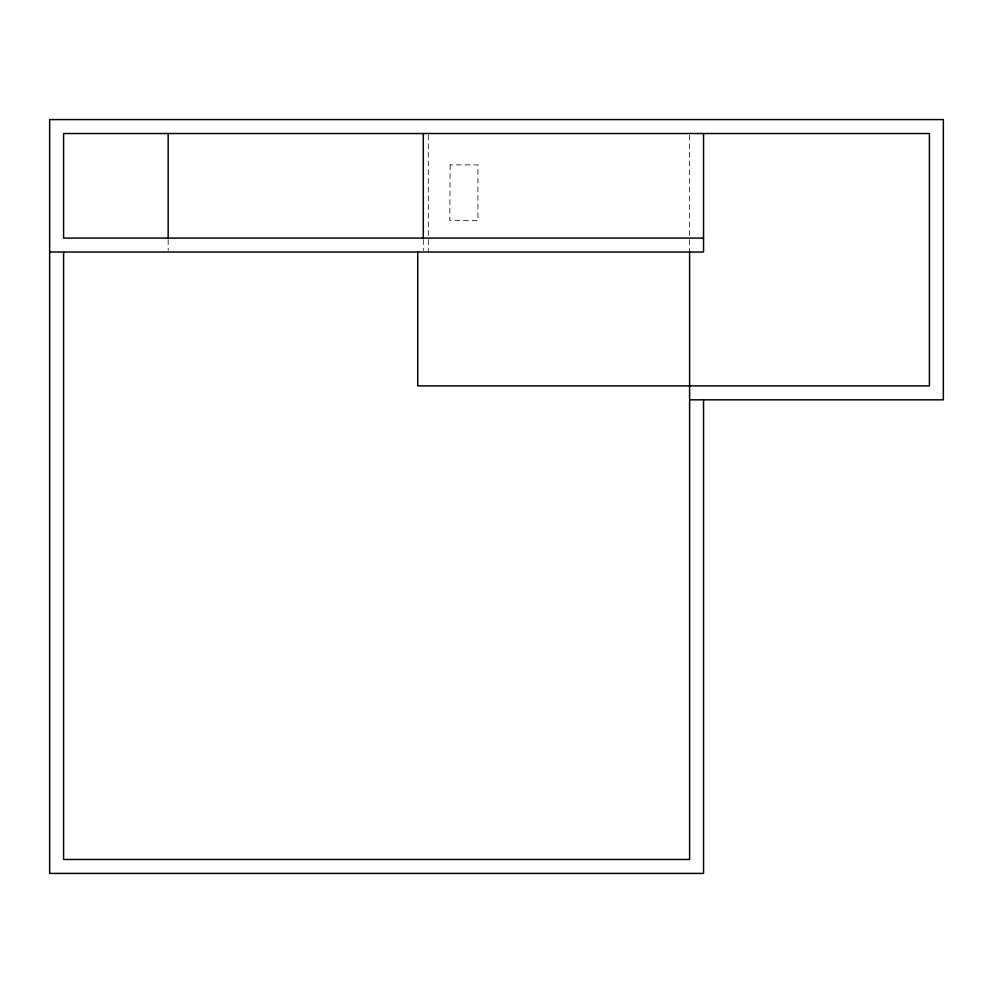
<?xml version="1.0" encoding="UTF-8"?>
<svg xmlns="http://www.w3.org/2000/svg" width="993" height="993" viewBox="0 0 993 993"><rect width="100%" height="100%" fill="white"/><g stroke="black" fill="none" stroke-linecap="round" stroke-linejoin="round"><path stroke-width="0.74" stroke-dasharray="4.96 3.72" d="M689.601 135.06L689.601 238.183M689.601 239.723L689.601 252.023M428.306 135.06L428.306 238.183M428.306 239.723L428.306 252.023M423.303 239.636L423.303 250.484M168.165 239.636L168.165 250.484M450.127 164.888L449.792 220.657L477.931 220.657L477.931 164.888L450.127 164.888"/><path stroke-width="1.49" d="M703.54 238.084L63.589 238.084L63.589 133.521L929.411 133.521L929.411 385.88L417.73 385.88L417.73 252.023M49.65 252.023L703.54 252.023L703.54 133.521M689.601 399.819L943.35 399.819L943.35 119.582L49.65 119.582L49.65 873.418L703.54 873.418L703.54 399.819M689.601 252.023L689.601 859.479L63.589 859.479L63.589 252.023M423.303 133.521L423.303 238.084M168.165 133.521L168.165 238.183"/></g></svg>
